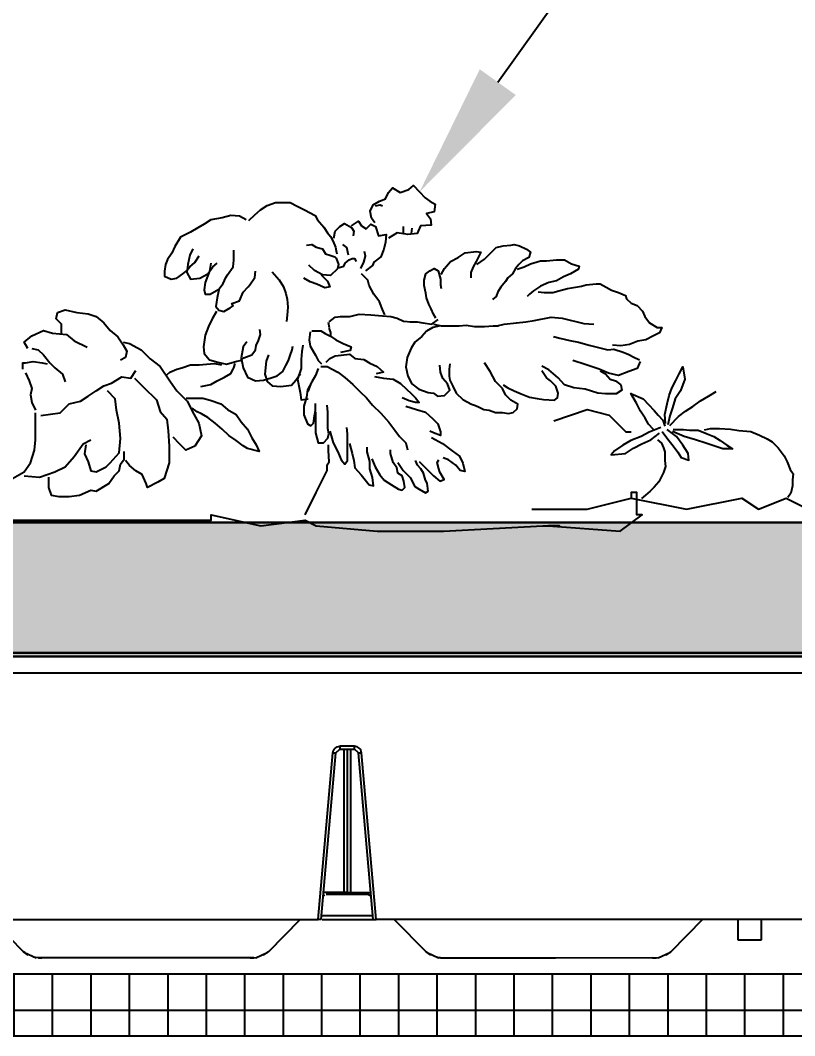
# Model space of a CAD drawing. Header units: inches. Extents: x -2661 to 42767, y -1222 to 9099.
# Drawn here: x 2261.7 to 2269.25, y 1712.92 to 1722.82 of the extents above; entities that cross this region are included whole.
import ezdxf
from ezdxf import colors
from ezdxf.entities.mleader import LeaderData, LeaderLine
from ezdxf.math import Vec2, Vec3

# ---------------------------------------------------------------- set-up
doc = ezdxf.new("R2010")
doc.units = ezdxf.units.IN
doc.header["$LTSCALE"] = 12
doc.header["$MEASUREMENT"] = 0
doc.layers.get('0').update_dxf_attribs({"linetype": 'CONTINUOUS'})
doc.layers.add('S-ANNO-NOTE', color=4, linetype='CONTINUOUS')
doc.layers.add('S-ARCH', color=1, linetype='CONTINUOUS')
doc.styles.add('Arial', font='arial.ttf', dxfattribs={"width": 0.85})

# ---------------------------------------------------------------- blocks, each defined once
blk = doc.blocks.new("LIVE ROOF 'DEEP SYSTEM' MODULE")
at = {"layer": 'S-ARCH'}
h = blk.add_hatch(dxfattribs=at)
h.set_pattern_fill('FP_15', color=256, style=0, pattern_type=2)
h.set_pattern_definition([(0, (-202.86071, 4.29002), (0.64, 0.16), [0.0528, -0.4272, 0.0528, -0.4272, -2.56]), (0, (-202.86071, 4.29002), (0.64, 0.16), [-0.96, 0.0528, -0.9072, 0.0528, -0.4272, -1.12]), (0, (-202.86071, 4.29002), (0.64, 0.16), [-2.4, 0.0528, -0.2672, 0.0528, -0.7472]), (120, (-202.62071, 4.37002), (-0.45856406, 0.47425626), [0.0528, -0.4272, 0.0528, -0.4272, -2.56]), (120, (-202.62071, 4.37002), (-0.45856406, 0.47425626), [-0.96, 0.0528, -0.9072, 0.0528, -0.4272, -1.12]), (120, (-202.62071, 4.37002), (-0.45856406, 0.47425626), [-2.4, 0.0528, -0.2672, 0.0528, -0.7472]), (240, (-202.54071, 4.69002), (-0.18143594, -0.63425626), [0.0528, -0.4272, 0.0528, -0.4272, -2.56]), (240, (-202.54071, 4.69002), (-0.18143594, -0.63425626), [-0.96, 0.0528, -0.9072, 0.0528, -0.4272, -1.12]), (240, (-202.54071, 4.69002), (-0.18143594, -0.63425626), [-2.4, 0.0528, -0.2672, 0.0528, -0.7472])])
h.paths.add_polyline_path([(-12.0274, 3.4965), (-11.8301, 3.4965), (-11.8126, 3.6965), (12.1414, 3.6965), (12.1414, 5.0044), (-12.0274, 5.0044)])
h = blk.add_hatch(dxfattribs=at)
h.set_pattern_fill('FP_14', color=256, style=0, pattern_type=2)
h.set_pattern_definition([(0, (-202.8607, 4.29), (0, 0.375), []), (90, (-202.8607, 4.29), (-0.375, 2e-17), [])])
h.paths.add_polyline_path([(11.4736, 0), (11.4736, 0.5985), (-11.4736, 0.5985), (-11.4736, 0), (9.7868, 0)])
for p, q in [((0.585, 7.8732), (0.5774, 7.8203)), ((-0.23, 6.9553), (-0.223, 6.906)), ((-0.4268, 6.2801), (-0.3987, 6.3504)), ((12.1414, 5.0044), (-12.0274, 5.0044)), ((-12.0274, 5.0044), (12.1414, 5.0044)), ((11.7694, 3.6965), (-11.8159, 3.6965)), ((12.1414, 3.7344), (-11.8126, 3.7344)), ((-11.8126, 3.7344), (11.7694, 3.7344)), ((-11.8126, 3.6965), (12.1414, 3.6965)), ((11.7612, 3.5344), (-11.8526, 3.5344)), ((-0.1559, 2.7567), (-0.116, 2.7932)), ((0.0246, 2.8216), (-0.116, 2.8216)), ((-0.116, 2.8216), (-0.116, 2.7932)), ((-0.116, 2.7932), (0.0246, 2.7932)), ((-0.077, 2.7932), (-0.077, 1.3954)), ((-0.0457, 2.7932), (-0.0457, 1.3954)), ((-0.0145, 2.7932), (-0.0145, 1.3954)), ((0.0246, 2.7932), (0.0246, 2.8216)), ((0.0644, 2.7567), (0.0246, 2.7932)), ((-0.3278, 1.1344), (-0.1858, 2.7577)), ((-0.2978, 1.1344), (-0.1559, 2.7567)), ((0.2064, 1.1344), (0.0644, 2.7567)), ((0.2363, 1.1344), (0.0943, 2.7577)), ((-0.077, 1.3954), (-0.275, 1.3954)), ((-0.193, 1.3954), (-0.2464, 1.3834)), ((-0.0457, 1.3954), (-0.077, 1.3954)), ((-0.0457, 1.3954), (-0.0145, 1.3954)), ((-0.0145, 1.3954), (0.1835, 1.3954)), ((0.1016, 1.3954), (0.155, 1.3834)), ((0.1905, 1.3582), (0.1262, 1.393)), ((-0.282, 1.3582), (-0.2632, 1.3739)), ((-0.2506, 1.3807), (0.1592, 1.3807)), ((-7.6137, 1.1344), (-0.3278, 1.1344)), ((-3.2019, 0.8189), (-3.5171, 1.1382)), ((-0.8143, 0.8189), (-0.5029, 1.1344)), ((-0.5029, 1.1344), (-0.8143, 0.8189)), ((-0.2978, 1.1344), (-0.3278, 1.1344)), ((0.2034, 1.1688), (-0.2948, 1.1688)), ((-0.2909, 1.1344), (0.2064, 1.1344)), ((0.2064, 1.1344), (0.2363, 1.1344)), ((7.5222, 1.1344), (0.2363, 1.1344)), ((0.4115, 1.1344), (0.7229, 0.8189)), ((3.1105, 0.8189), (3.4256, 1.1382)), ((3.7641, 1.1344), (3.7641, 0.9344)), ((3.9941, 0.9344), (3.9941, 1.1344)), ((3.7641, 0.9344), (3.9941, 0.9344)), ((-3.1561, 0.7853), (-3.2019, 0.8189)), ((-3.1896, 0.8118), (-3.2019, 0.8189)), ((-3.1914, 0.8112), (-3.0789, 0.7603)), ((-0.9373, 0.7603), (-0.8249, 0.8112)), ((-0.8602, 0.7853), (-0.8143, 0.8189)), ((-0.8143, 0.8189), (-0.8267, 0.8118)), ((0.7688, 0.7853), (0.7229, 0.8189)), ((0.7229, 0.8189), (0.7353, 0.8118)), ((0.7334, 0.8112), (0.8459, 0.7603)), ((2.9875, 0.7603), (3.1, 0.8112)), ((3.0647, 0.7853), (3.1105, 0.8189)), ((3.0982, 0.8118), (3.1105, 0.8189)), ((-3.0596, 0.7594), (-3.086, 0.762)), ((-3.0237, 0.7594), (-3.0596, 0.7594)), ((-3.0566, 0.7594), (-3.0237, 0.7603)), ((-2.0779, 0.7594), (-3.0237, 0.7594)), ((-1.9389, 0.7594), (-2.0779, 0.7594)), ((-0.9926, 0.7594), (-1.9389, 0.7594)), ((-0.9931, 0.7603), (-0.9597, 0.7594)), ((-0.9566, 0.7594), (-0.9926, 0.7594)), ((-0.9566, 0.7594), (-0.9303, 0.762)), ((0.8348, 0.7624), (0.8652, 0.7594)), ((0.8652, 0.7594), (0.8388, 0.762)), ((0.8652, 0.7594), (0.9012, 0.7594)), ((0.8683, 0.7594), (0.9017, 0.7603)), ((0.9012, 0.7594), (1.8474, 0.7594)), ((1.8474, 0.7594), (1.9864, 0.7594)), ((1.9864, 0.7594), (2.9322, 0.7613)), ((2.9322, 0.7603), (2.9651, 0.7594)), ((2.9322, 0.7594), (2.9682, 0.7594)), ((2.9682, 0.7594), (2.9946, 0.762)), ((11.4736, 0.5985), (-11.4736, 0.5985)), ((-11.4736, 0), (11.4736, 0))]:
    blk.add_line(p, q, dxfattribs=at)
at = {"layer": 'S-ARCH', "flags": 128}
for points in [[(0.2226, 7.9261), (0.1924, 7.9714), (0.1773, 8.0394), (0.2075, 8.0998), (0.2679, 8.1376), (0.3283, 8.1603), (0.3585, 8.2207), (0.3962, 8.266), (0.4717, 8.2207), (0.5548, 8.2509), (0.6001, 8.2887), (0.6605, 8.2283), (0.7133, 8.1678), (0.7586, 8.1376), (0.8114, 8.1074), (0.8039, 8.0319), (0.7284, 8.0167), (0.7661, 7.9639), (0.7737, 7.9034), (0.668, 7.8959), (0.6378, 7.8203), (0.5472, 7.8128), (0.4415, 7.8279), (0.3585, 7.775)], [(-1.0032, 7.9469), (-0.9469, 8.0032), (-0.8907, 8.0524), (-0.8275, 8.0946), (-0.7431, 8.1228), (-0.6798, 8.1228), (-0.6025, 8.1228), (-0.5322, 8.0876), (-0.462, 8.0524), (-0.3565, 7.9962), (-0.3354, 7.954), (-0.2722, 7.8836), (-0.237, 7.8274), (-0.2089, 7.7922), (-0.1808, 7.743), (-0.1597, 7.6867), (-0.1527, 7.6515), (-0.1456, 7.6234)], [(0.2301, 8.0923), (0.2754, 8.0998), (0.2981, 8.0923)], [(-1.0313, 7.954), (-1.0946, 7.9891), (-1.1789, 7.9962), (-1.2632, 7.9751), (-1.3757, 7.954), (-1.439, 7.9118), (-1.5022, 7.8766), (-1.5725, 7.8344), (-1.6709, 7.7852), (-1.7272, 7.6937), (-1.7553, 7.6304), (-1.7974, 7.5671), (-1.8185, 7.5179), (-1.8256, 7.4546), (-1.8256, 7.4054), (-1.7623, 7.3773), (-1.7061, 7.3843), (-1.6498, 7.4265), (-1.6147, 7.4546), (-1.5795, 7.4968), (-1.5303, 7.539), (-1.4882, 7.6023)], [(-0.0039, 7.8959), (0.064, 7.9412), (0.0942, 7.8959), (0.1395, 7.8657), (0.1848, 7.911), (0.2301, 7.8883), (0.2603, 7.7977), (0.3358, 7.8128), (0.3283, 7.7372), (0.3132, 7.6693), (0.283, 7.5937), (0.215, 7.5408), (0.1999, 7.5106), (0.132, 7.4577)], [(-0.1775, 7.775), (-0.1624, 7.843), (-0.1171, 7.8883), (-0.0718, 7.9185), (-0.0039, 7.8808), (0.0187, 7.843), (0.0112, 7.7977)], [(0.5019, 7.8203), (0.5019, 7.8581), (0.5019, 7.8883)], [(-1.5514, 7.6726), (-1.5795, 7.6093), (-1.6006, 7.5179), (-1.6077, 7.4405), (-1.5725, 7.3773), (-1.4811, 7.3843), (-1.4038, 7.4265), (-1.3546, 7.4968), (-1.3124, 7.532)], [(-1.3757, 7.532), (-1.3898, 7.4546), (-1.4319, 7.3421), (-1.439, 7.2718), (-1.4319, 7.2296), (-1.3827, 7.2296), (-1.2984, 7.2788), (-1.2562, 7.3351), (-1.2281, 7.3913), (-1.214, 7.4195), (-1.1578, 7.4968), (-1.1508, 7.5601), (-1.1508, 7.6586)], [(-0.4409, 7.7078), (-0.3917, 7.7148), (-0.3495, 7.6867), (-0.2862, 7.6726), (-0.2581, 7.6234), (-0.2159, 7.6093), (-0.1667, 7.5953), (-0.1527, 7.5812), (-0.1316, 7.5179), (-0.1386, 7.4757), (-0.2089, 7.4124), (-0.2862, 7.4195), (-0.3635, 7.4616), (-0.4198, 7.5109)], [(-0.0341, 7.6088), (-0.0492, 7.6844), (-0.0869, 7.7146)], [(0.0867, 7.4804), (0.1169, 7.5408), (0.132, 7.6013), (0.1244, 7.6466)], [(0.8718, 7.42), (0.902, 7.4804), (0.9624, 7.5484), (1.0379, 7.5862), (1.1059, 7.6315), (1.2116, 7.6466), (1.2569, 7.639), (1.2116, 7.5484), (1.1814, 7.4955), (1.1587, 7.4426), (1.1587, 7.3898)], [(1.2191, 7.5182), (1.2946, 7.5711), (1.355, 7.6315), (1.4079, 7.6844), (1.4758, 7.6995), (1.5513, 7.707), (1.5815, 7.7146), (1.6343, 7.6995), (1.7023, 7.6693), (1.74, 7.639), (1.7249, 7.5862), (1.6645, 7.5559), (1.6268, 7.5182), (1.5966, 7.4804), (1.5664, 7.4275), (1.5211, 7.3898), (1.4985, 7.352), (1.4532, 7.2991), (1.423, 7.2538), (1.4079, 7.2085), (1.3701, 7.1782)], [(-0.1322, 7.488), (-0.0794, 7.5031), (-0.0643, 7.5333), (-0.0266, 7.5635), (0.0036, 7.5786), (0.0263, 7.5786), (0.0414, 7.5484)], [(1.6117, 7.4728), (1.6796, 7.4955), (1.74, 7.5257), (1.8382, 7.5559), (1.8986, 7.5559), (1.9967, 7.5635), (2.0722, 7.5635), (2.1402, 7.5257), (2.2157, 7.5031), (2.2081, 7.4728), (2.1326, 7.4275), (2.0647, 7.3973), (1.9967, 7.3595), (1.9212, 7.3444), (1.8382, 7.3067), (1.7702, 7.2613), (1.7325, 7.2311), (1.7098, 7.2085)], [(-1.2984, 7.2718), (-1.3124, 7.1944), (-1.3265, 7.11), (-1.2984, 7.0748), (-1.2492, 7.0608), (-1.1859, 7.0959), (-1.1578, 7.117), (-1.1719, 7.1381), (-1.0946, 7.1663), (-1.0594, 7.2507), (-1.0102, 7.2999), (-0.9961, 7.321), (-0.9469, 7.3913), (-0.9399, 7.4546)], [(-0.7783, 7.4476), (-0.708, 7.3702), (-0.6658, 7.2999), (-0.6447, 7.2366), (-0.6306, 7.1803), (-0.6236, 7.103), (-0.6306, 7.0256), (-0.6377, 6.9623)], [(0.3207, 7.0272), (0.2981, 7.08), (0.2679, 7.1556), (0.215, 7.2311), (0.1697, 7.3142), (0.1546, 7.3671), (0.0942, 7.4275)], [(0.819, 6.9969), (0.7963, 7.0347), (0.7737, 7.0876), (0.751, 7.1329), (0.7284, 7.1933), (0.7208, 7.2387), (0.7058, 7.3142), (0.7058, 7.3671), (0.7208, 7.4275), (0.7586, 7.4577), (0.8039, 7.4804), (0.8416, 7.4577), (0.8643, 7.3746), (0.8643, 7.3218), (0.8718, 7.284)], [(-0.3003, 7.4195), (-0.237, 7.3562), (-0.2159, 7.2999), (-0.2651, 7.2929), (-0.3425, 7.328), (-0.4057, 7.3491), (-0.469, 7.3843)], [(1.8155, 7.2538), (1.8759, 7.2462), (1.959, 7.2462), (2.0194, 7.2613), (2.1024, 7.284), (2.2383, 7.3067), (2.2836, 7.3218), (2.3817, 7.3293), (2.4195, 7.3293), (2.4799, 7.2991), (2.5327, 7.2689), (2.6007, 7.2462), (2.6686, 7.216), (2.6762, 7.1858), (2.7215, 7.1405), (2.7819, 7.1178), (2.8347, 7.0649), (2.8574, 7.0121), (2.9027, 6.9516), (2.9782, 6.9063), (3.0235, 6.9063), (3.0008, 6.8534), (2.9404, 6.8232), (2.8649, 6.7854), (2.7894, 6.7703), (2.7064, 6.7401), (2.6233, 6.725), (2.5403, 6.7326)], [(-2.8327, 6.85), (-2.8327, 6.9378), (-2.8828, 6.9879), (-2.8703, 7.0506), (-2.7951, 7.0757), (-2.6823, 7.0506), (-2.5696, 7.0381), (-2.4944, 7.013), (-2.4192, 6.9503), (-2.3566, 6.8751), (-2.2814, 6.8124), (-2.2313, 6.7372), (-2.1937, 6.6745), (-2.2062, 6.6118), (-2.2564, 6.5867)], [(-1.3195, 7.0608), (-1.3617, 6.9904), (-1.3968, 6.9131), (-1.4319, 6.8287), (-1.446, 6.7161), (-1.439, 6.6528), (-1.3898, 6.5895), (-1.3054, 6.5684), (-1.2211, 6.5473), (-1.1227, 6.5755), (-1.0875, 6.5825), (-1.0524, 6.6106), (-0.9751, 6.6388), (-0.9399, 6.688), (-0.9329, 6.7302), (-0.9118, 6.7794), (-0.8907, 6.8357), (-0.8977, 6.8849)], [(-0.2228, 6.9592), (-0.1624, 7.0045), (-0.1096, 7.0121), (-0.019, 7.0121), (0.0716, 7.0347), (0.1848, 7.0272), (0.2981, 7.0196), (0.3811, 7.0121), (0.4415, 6.9969), (0.5019, 6.9667), (0.5774, 6.9592)], [(0.5699, 6.9592), (0.6378, 6.9592), (0.6907, 6.9516), (0.7812, 6.9365), (0.8416, 6.9818)], [(0.7963, 6.9365), (0.8718, 6.9214), (0.9549, 6.9214), (1.0455, 6.9214), (1.1134, 6.929), (1.1965, 6.9138), (1.2946, 6.9138), (1.3777, 6.9214), (1.4305, 6.9214)], [(1.4154, 6.9214), (1.4834, 6.9365), (1.6041, 6.9516), (1.6947, 6.9592), (1.7778, 6.9743), (1.9439, 7.0045), (2.0496, 6.9969), (2.261, 6.9441), (2.3591, 6.9365)], [(-3.1584, 6.6996), (-3.196, 6.7623), (-3.1209, 6.8249), (-3.0081, 6.8751), (-2.9204, 6.85), (-2.7826, 6.8375), (-2.7074, 6.7748), (-2.5821, 6.7121)], [(-0.4079, 6.8633), (-0.4167, 6.7848), (-0.4079, 6.7237), (-0.3556, 6.6364), (-0.3295, 6.5841), (-0.2946, 6.5492)], [(-0.3905, 6.872), (-0.3556, 6.872), (-0.3033, 6.872), (-0.2597, 6.8459), (-0.2074, 6.8197), (-0.1551, 6.7848), (-0.0853, 6.7499), (-0.0068, 6.715), (-0.0156, 6.6801), (-0.1115, 6.6626)], [(-0.2248, 6.8982), (-0.2074, 6.8546), (-0.2074, 6.8284)], [(0.8643, 6.9214), (0.7888, 6.9063), (0.7284, 6.8685), (0.6831, 6.8156), (0.6152, 6.7628), (0.5774, 6.7023), (0.5397, 6.6117), (0.5246, 6.521), (0.5472, 6.4304), (0.585, 6.3548), (0.6529, 6.302), (0.7435, 6.2718), (0.7963, 6.2642), (0.8341, 6.234), (0.902, 6.2415), (0.9549, 6.2944), (0.9322, 6.3548), (0.8869, 6.4077), (0.8643, 6.4682), (0.8567, 6.5361)], [(-2.2313, 6.7623), (-2.1686, 6.7497), (-2.0559, 6.687), (-1.9682, 6.5993), (-1.868, 6.524), (-1.7677, 6.3736), (-1.7051, 6.2858), (-1.6048, 6.1855), (-1.5422, 6.0602), (-1.4921, 5.9724), (-1.467, 5.847), (-1.5297, 5.7467), (-1.6174, 5.7091), (-1.68, 5.7718), (-1.7427, 5.8345)], [(-1.0243, 6.7654), (-1.0594, 6.7161), (-1.0805, 6.6106), (-1.0594, 6.5122), (-1.0172, 6.4208), (-0.9399, 6.3856), (-0.8626, 6.3926), (-0.7853, 6.4137), (-0.729, 6.4348), (-0.6728, 6.477), (-0.6447, 6.5333), (-0.6166, 6.5825), (-0.6025, 6.6317), (-0.5814, 6.688), (-0.5744, 6.7232)], [(-0.4777, 6.7324), (-0.4864, 6.6713), (-0.4951, 6.5928), (-0.4951, 6.5055), (-0.53, 6.4008), (-0.5039, 6.2699), (-0.4951, 6.2001), (-0.4254, 6.2088)], [(1.9665, 6.8156), (2.0269, 6.8005), (2.1251, 6.7779), (2.2081, 6.7628), (2.3138, 6.7326), (2.4044, 6.7099), (2.495, 6.6872), (2.5554, 6.6948), (2.646, 6.6646), (2.6988, 6.6419), (2.7441, 6.6192), (2.8045, 6.589)], [(-3.1209, 6.6996), (-3.0582, 6.687), (-3.0081, 6.6369), (-2.9455, 6.5617), (-2.8953, 6.5115), (-2.8202, 6.4488), (-2.7951, 6.3736)], [(-0.8134, 6.6388), (-0.8345, 6.5755), (-0.8485, 6.4489), (-0.8275, 6.3786), (-0.7783, 6.3364), (-0.6939, 6.3293), (-0.5885, 6.3434), (-0.5463, 6.3926), (-0.5182, 6.4348), (-0.4971, 6.4489)], [(-0.251, 6.5666), (-0.2161, 6.6015), (-0.1638, 6.6277), (-0.1028, 6.6364), (-0.0243, 6.6452), (0.028, 6.6015), (0.1152, 6.5928), (0.1763, 6.5579), (0.246, 6.523), (0.3071, 6.4706), (0.2373, 6.4532)], [(-3.2086, 6.499), (-3.2086, 6.5617), (-3.1835, 6.5617), (-3.1083, 6.5742), (-3.0206, 6.5617), (-2.9705, 6.5491)], [(-1.8045, 6.4418), (-1.7764, 6.47), (-1.7061, 6.4981), (-1.6569, 6.5122), (-1.5725, 6.5403), (-1.4882, 6.5403), (-1.4179, 6.5473), (-1.3406, 6.5544), (-1.2703, 6.5403)], [(-1.4741, 6.3293), (-1.3757, 6.3504), (-1.3124, 6.3856), (-1.2422, 6.4208), (-1.1789, 6.4559), (-1.1578, 6.4981), (-1.1508, 6.5122), (-1.1367, 6.5544)], [(0.9549, 6.5513), (0.9473, 6.4984), (0.9473, 6.4304), (0.9549, 6.3926), (0.9851, 6.3322), (1.0153, 6.2642), (1.0832, 6.2038), (1.1663, 6.1584), (1.204, 6.1433), (1.2418, 6.1282), (1.2871, 6.1056), (1.3399, 6.098), (1.4003, 6.0753), (1.4683, 6.0753), (1.5286, 6.0678), (1.5739, 6.0753), (1.6117, 6.1131), (1.6192, 6.1584), (1.5513, 6.1962), (1.4985, 6.2491), (1.4683, 6.3095), (1.4003, 6.3775), (1.3475, 6.4757), (1.2946, 6.5588)], [(2.8121, 6.5739), (2.7819, 6.5059), (2.6988, 6.4757), (2.6007, 6.4379), (2.5025, 6.4606), (2.4119, 6.4984), (2.2761, 6.5437), (2.1553, 6.5815)], [(-3.1835, 6.4614), (-3.1459, 6.3861), (-3.1209, 6.3109), (-3.1334, 6.2482), (-3.1209, 6.173), (-3.0833, 6.0978)], [(-3.0332, 6.0476), (-2.8452, 6.0727), (-2.7575, 6.1605), (-2.6448, 6.1855), (-2.5696, 6.2357), (-2.4944, 6.2858), (-2.4192, 6.336), (-2.3441, 6.3611), (-2.2438, 6.4237), (-2.1561, 6.4112), (-2.106, 6.4864)], [(-0.3295, 6.5055), (-0.3556, 6.4357), (-0.3905, 6.3746), (-0.4341, 6.2961), (-0.4428, 6.2263), (-0.469, 6.139), (-0.469, 6.0518), (-0.4341, 5.9645), (-0.3992, 5.9471), (-0.3731, 5.9732), (-0.3643, 6.043), (-0.3556, 6.0954), (-0.3556, 6.1652)], [(-0.3033, 6.523), (-0.2423, 6.523), (-0.1376, 6.4706), (-0.0679, 6.4183), (0.0106, 6.3485), (0.0804, 6.2787), (0.1414, 6.2176), (0.2024, 6.1478), (0.2809, 6.0692), (0.3594, 5.982), (0.4204, 5.9034), (0.464, 5.8423), (0.5251, 5.7813), (0.5425, 5.7114)], [(1.4758, 6.3473), (1.5211, 6.3171), (1.5815, 6.2869), (1.6494, 6.2566), (1.7325, 6.2264), (1.808, 6.2113), (1.8684, 6.2038), (1.9741, 6.1962), (2.0043, 6.2189), (2.0118, 6.2642), (1.9892, 6.3322), (1.9363, 6.3851), (1.8986, 6.4153), (1.8533, 6.4833)], [(2.4195, 6.4833), (2.4723, 6.4531), (2.5176, 6.4002), (2.5705, 6.3851), (2.6233, 6.3473), (2.6309, 6.2944), (2.578, 6.2566), (2.4723, 6.2566), (2.3968, 6.2642), (2.2761, 6.302), (2.1628, 6.3171), (2.0722, 6.3473), (2.0118, 6.4153), (1.9212, 6.4908), (1.8533, 6.5286)], [(3.0594, 5.9691), (3.0527, 6.0554), (3.0726, 6.1617), (3.0925, 6.2414), (3.1191, 6.3145), (3.1589, 6.3875), (3.1921, 6.454), (3.2253, 6.5204), (3.2452, 6.4008), (3.2054, 6.2879), (3.1523, 6.2082), (3.1257, 6.1218), (3.0992, 6.0421), (3.0793, 5.9558)], [(-2.1185, 6.4112), (-2.0308, 6.3234), (-1.9055, 6.1981), (-1.868, 6.0852), (-1.8053, 6.01), (-1.7928, 5.8972), (-1.7802, 5.7467), (-1.7802, 5.5837), (-1.8304, 5.4333), (-1.893, 5.3957), (-1.9932, 5.3455), (-2.0058, 5.3831), (-2.0434, 5.4709), (-2.106, 5.5085), (-2.1686, 5.5587), (-2.2062, 5.6088)], [(0.2199, 6.427), (0.3071, 6.4095), (0.403, 6.4008), (0.4727, 6.3572), (0.5338, 6.3048), (0.5774, 6.2612), (0.621, 6.2176), (0.6559, 6.1739), (0.621, 6.1739), (0.5599, 6.1914), (0.4902, 6.2176)], [(-2.5946, 5.7593), (-2.6072, 5.6715), (-2.5696, 5.5963), (-2.5445, 5.5085), (-2.4944, 5.496), (-2.3942, 5.5461), (-2.3566, 5.5837), (-2.2689, 5.684), (-2.2564, 5.8219), (-2.2689, 5.9724), (-2.2939, 6.0978), (-2.3065, 6.2106), (-2.3816, 6.2858)], [(2.9399, 5.9093), (2.8934, 5.9624), (2.8602, 6.0222), (2.8138, 6.0886), (2.774, 6.1683), (2.7209, 6.2613), (2.8403, 6.2082), (2.8934, 6.1551), (2.9465, 6.0953), (2.9863, 6.0488), (3.0328, 6.0023), (3.0527, 5.9425)], [(3.0992, 5.9491), (3.1855, 6.0355), (3.2518, 6.0886), (3.3248, 6.1351), (3.3979, 6.1883), (3.4775, 6.2348), (3.5505, 6.2813)], [(-1.6147, 6.2168), (-1.5374, 6.2168), (-1.453, 6.2168), (-1.3827, 6.1957), (-1.2773, 6.1605), (-1.214, 6.1043), (-1.1297, 6.055), (-1.0805, 5.9847), (-1.0172, 5.9144), (-0.9751, 5.83), (-0.9329, 5.7596), (-0.9048, 5.6963), (-1.0172, 5.7245), (-1.0594, 5.7526), (-1.1297, 5.8018), (-1.2, 5.8511), (-1.2632, 5.9144), (-1.3335, 5.9706), (-1.4038, 6.0269), (-1.4671, 6.0621), (-1.5093, 6.0832), (-1.5585, 6.1183)], [(-0.3556, 6.078), (-0.3556, 5.9558), (-0.3556, 5.8772), (-0.3295, 5.7813), (-0.3033, 5.7813), (-0.2771, 5.7813), (-0.2335, 5.8249), (-0.2248, 5.8685), (-0.2335, 5.9209), (-0.2335, 6.0605), (-0.2335, 6.078), (-0.2423, 6.1478)], [(0.5251, 6.139), (0.6297, 6.1041), (0.7169, 6.078), (0.7866, 6.0169), (0.839, 5.9645), (0.8651, 5.886), (0.8651, 5.8511), (0.7954, 5.8772), (0.7605, 5.8947)], [(-3.6721, 5.3079), (-3.5343, 5.3455), (-3.409, 5.3706), (-3.3088, 5.4333), (-3.196, 5.496), (-3.1334, 5.5837), (-3.0958, 5.7091), (-3.0833, 5.8094), (-3.0833, 5.9724), (-3.0833, 6.0727)], [(1.9697, 5.9964), (2.293, 6.1043), (2.5086, 6.0503), (2.6702, 5.8886), (2.7241, 5.8886)], [(-0.2161, 5.8947), (-0.1812, 5.7813), (-0.1376, 5.694), (-0.1028, 5.6155), (-0.0679, 5.5718), (-0.0417, 5.6067), (-0.0417, 5.7114), (-0.0417, 5.79), (-0.0417, 5.8685), (-0.0504, 5.9296)], [(3.0129, 5.9292), (2.9001, 5.8827), (2.8204, 5.8429), (2.7209, 5.803), (2.6412, 5.7565), (2.5616, 5.7034), (2.5284, 5.6635), (2.6678, 5.6768), (2.7474, 5.7299), (2.8271, 5.7698), (2.9133, 5.8097), (2.9996, 5.8761)], [(3.0262, 5.8894), (3.0793, 5.8163), (3.1324, 5.7499), (3.1788, 5.6901), (3.212, 5.637), (3.285, 5.6104), (3.2784, 5.6768), (3.2253, 5.7565), (3.1656, 5.8429), (3.0726, 5.9093)], [(3.1324, 5.9093), (3.2319, 5.9093), (3.2917, 5.9026), (3.3779, 5.9026), (3.4642, 5.8694), (3.5306, 5.8429), (3.5903, 5.803), (3.6567, 5.7565), (3.7098, 5.7233), (3.6169, 5.7233), (3.5306, 5.7499), (3.451, 5.7764), (3.3514, 5.8097), (3.2386, 5.8429), (3.1257, 5.8894)], [(3.4391, 5.9064), (3.4971, 5.9209), (3.5842, 5.9209), (3.693, 5.9136), (3.7728, 5.8991), (3.8888, 5.8918), (3.9759, 5.8556), (4.0484, 5.8193), (4.0992, 5.7902), (4.1572, 5.7321), (4.2153, 5.6523), (4.2443, 5.5942), (4.2733, 5.5216), (4.3023, 5.4781), (4.295, 5.42), (4.295, 5.3619), (4.2805, 5.2893), (4.2515, 5.2458)], [(-3.196, 5.4584), (-3.0457, 5.4458), (-2.8953, 5.496), (-2.7951, 5.5461), (-2.7074, 5.6464), (-2.6197, 5.7718), (-2.5445, 5.8094)], [(-0.4551, 5.0798), (-0.3473, 5.2955), (-0.2395, 5.5111), (-0.2395, 5.5651), (-0.22, 5.5963), (-0.2291, 5.7057), (-0.2291, 5.7604)], [(-0.0243, 5.7725), (0.0019, 5.6765), (0.0193, 5.6067), (0.028, 5.5369), (0.0891, 5.4671), (0.1676, 5.3711), (0.2112, 5.3624), (0.2024, 5.4409), (0.1763, 5.5282), (0.1763, 5.598), (0.1501, 5.694), (0.1501, 5.7376)], [(0.7779, 5.8336), (0.8826, 5.7725), (0.9785, 5.7027), (1.0482, 5.6504), (1.0831, 5.5806), (1.1006, 5.502), (1.057, 5.5107), (1.0134, 5.5631), (0.9436, 5.6155), (0.8913, 5.6329)], [(2.9785, 5.8102), (3.0176, 5.7776), (3.0371, 5.732), (3.0501, 5.693), (3.0501, 5.6604), (3.0501, 5.6083), (3.0566, 5.5497), (3.0371, 5.4911), (2.9915, 5.3999), (2.946, 5.3478), (2.9069, 5.3087), (2.8614, 5.2697), (2.8223, 5.2371)], [(-2.958, 5.4458), (-2.958, 5.3455), (-2.9329, 5.2703), (-2.8577, 5.2578), (-2.7575, 5.2578), (-2.6573, 5.2703), (-2.5445, 5.3204), (-2.4944, 5.3079), (-2.3691, 5.3831), (-2.319, 5.4584), (-2.2689, 5.5085), (-2.2564, 5.5712), (-2.2188, 5.6213), (-2.2188, 5.6966)], [(0.1937, 5.6242), (0.2286, 5.5457), (0.2722, 5.4671), (0.3158, 5.4148), (0.3855, 5.3711), (0.4553, 5.3275), (0.4902, 5.3188), (0.5163, 5.3449), (0.5076, 5.406), (0.4902, 5.4584), (0.4466, 5.4846), (0.4379, 5.5369), (0.403, 5.5893), (0.3768, 5.6765), (0.3768, 5.7114)], [(0.4466, 5.5893), (0.4989, 5.5107), (0.5687, 5.4409), (0.6123, 5.3537), (0.6559, 5.3275), (0.7169, 5.2926), (0.743, 5.31), (0.7343, 5.3886), (0.7169, 5.4148), (0.6995, 5.4846), (0.6733, 5.5282), (0.6384, 5.5631), (0.621, 5.6067)], [(0.6559, 5.598), (0.7343, 5.5195), (0.7954, 5.4584), (0.8564, 5.406), (0.9, 5.4235), (0.8564, 5.4933), (0.8477, 5.5282), (0.8302, 5.5893), (0.8477, 5.6155)], [(-4.4425, 5.0259), (-4.0115, 5.0259), (-3.4726, 5.0259), (-2.8799, 5.0259), (-2.5566, 5.0259), (-1.9638, 5.0259), (-1.3711, 5.0259), (-1.3711, 5.0798), (-0.8862, 4.9719), (-0.4551, 5.0259), (-0.3473, 4.9719), (0.2454, 4.918), (0.5687, 4.918), (0.892, 4.918), (1.862, 4.9719), (2.0236, 4.9719), (1.9158, 4.9719), (2.6163, 4.918), (2.8319, 5.0798), (2.778, 5.0798), (2.778, 5.2955), (2.7241, 5.2955), (2.7241, 5.2415)], [(1.7542, 5.1337), (2.293, 5.1337), (2.7241, 5.2415), (3.2629, 5.1337), (3.8018, 5.2415), (3.9634, 5.1337), (4.2329, 5.2415), (4.4484, 5.1337)]]:
    blk.add_lwpolyline(points, dxfattribs=at)
at = {"layer": 'S-ARCH'}
for centre, start, end in [((-0.1658, 2.9007), 262.05213, 273.94422), ((0.0744, 2.9007), 266.05578, 277.94787)]:
    blk.add_arc(centre, 0.1443, start, end, dxfattribs=at)
for points in [[(-0.1858, 2.7577), (-0.185, 2.7666), (-0.1826, 2.7748), (-0.1751, 2.7901), (-0.1699, 2.7971), (-0.1575, 2.8087), (-0.1502, 2.8133), (-0.1339, 2.8199), (-0.1252, 2.8216), (-0.116, 2.8216)], [(0.0943, 2.7577), (0.0935, 2.7666), (0.0912, 2.7748), (0.0837, 2.7901), (0.0784, 2.7971), (0.066, 2.8087), (0.0588, 2.8133), (0.0424, 2.8199), (0.0338, 2.8216), (0.0246, 2.8216)]]:
    blk.add_open_spline(points, degree=3, knots=[0, 0, 0, 0, 0.25, 0.25, 0.5, 0.5, 0.75, 0.75, 1, 1, 1, 1], dxfattribs=at)

msp = doc.modelspace()

# ---------------------------------------------------------------- block references
msp.add_blockref("LIVE ROOF 'DEEP SYSTEM' MODULE", (2264.93218, 1712.9153))

# ---------------------------------------------------------------- leaders
at = {"layer": 'S-ANNO-NOTE'}
ml = msp.add_multileader_mtext('Standard', dxfattribs=at)
ml.set_content('\\A1;GREEN ROOF w/ ##" MAX SOIL DEPTH, S.A.D.', color=4, style='Arial')
ml.set_leader_properties(color=2)
ml.build(insert=Vec2(0, 0))
ml.multileader.update_dxf_attribs({"dogleg_length": 0.36, "arrow_head_size": 1.3125, "scale": 12})
ctx = ml.context
ctx.base_point, ctx.scale, ctx.char_height, ctx.arrow_head_size, ctx.landing_gap_size, ctx.plane_origin = Vec3(2273.13359, 1729.61554), 12, 1.125, 1.3125, 1.08, Vec3(2244.07148, 2012.58532)
notes = []
notes.append((ctx, [(0, (1, 1, 0), (2271.63359, 1729.61554), (1, 0), 1.5, [(0, [(2265.59264, 1721.14356)], 0, [])])]))
ctx.mtext.insert, ctx.mtext.width, ctx.mtext.flow_direction = Vec3(2274.21359, 1730.28931), 18.1874981, 5
for ctx, leaders in notes:
    for number, flags, end, landing, length, lines in leaders:
        leader = LeaderData()
        leader.index, (leader.has_last_leader_line, leader.has_dogleg_vector, leader.attachment_direction) = number, flags
        leader.last_leader_point, leader.dogleg_vector, leader.dogleg_length = Vec3(end), Vec3(landing), length
        for number, points, colour, breaks in lines:
            line = LeaderLine()
            line.index, line.vertices, line.color, line.breaks = number, Vec3.list(points), colors.encode_raw_color(colour), breaks
            leader.lines.append(line)
        ctx.leaders.append(leader)

doc.saveas('drawing.dxf')
